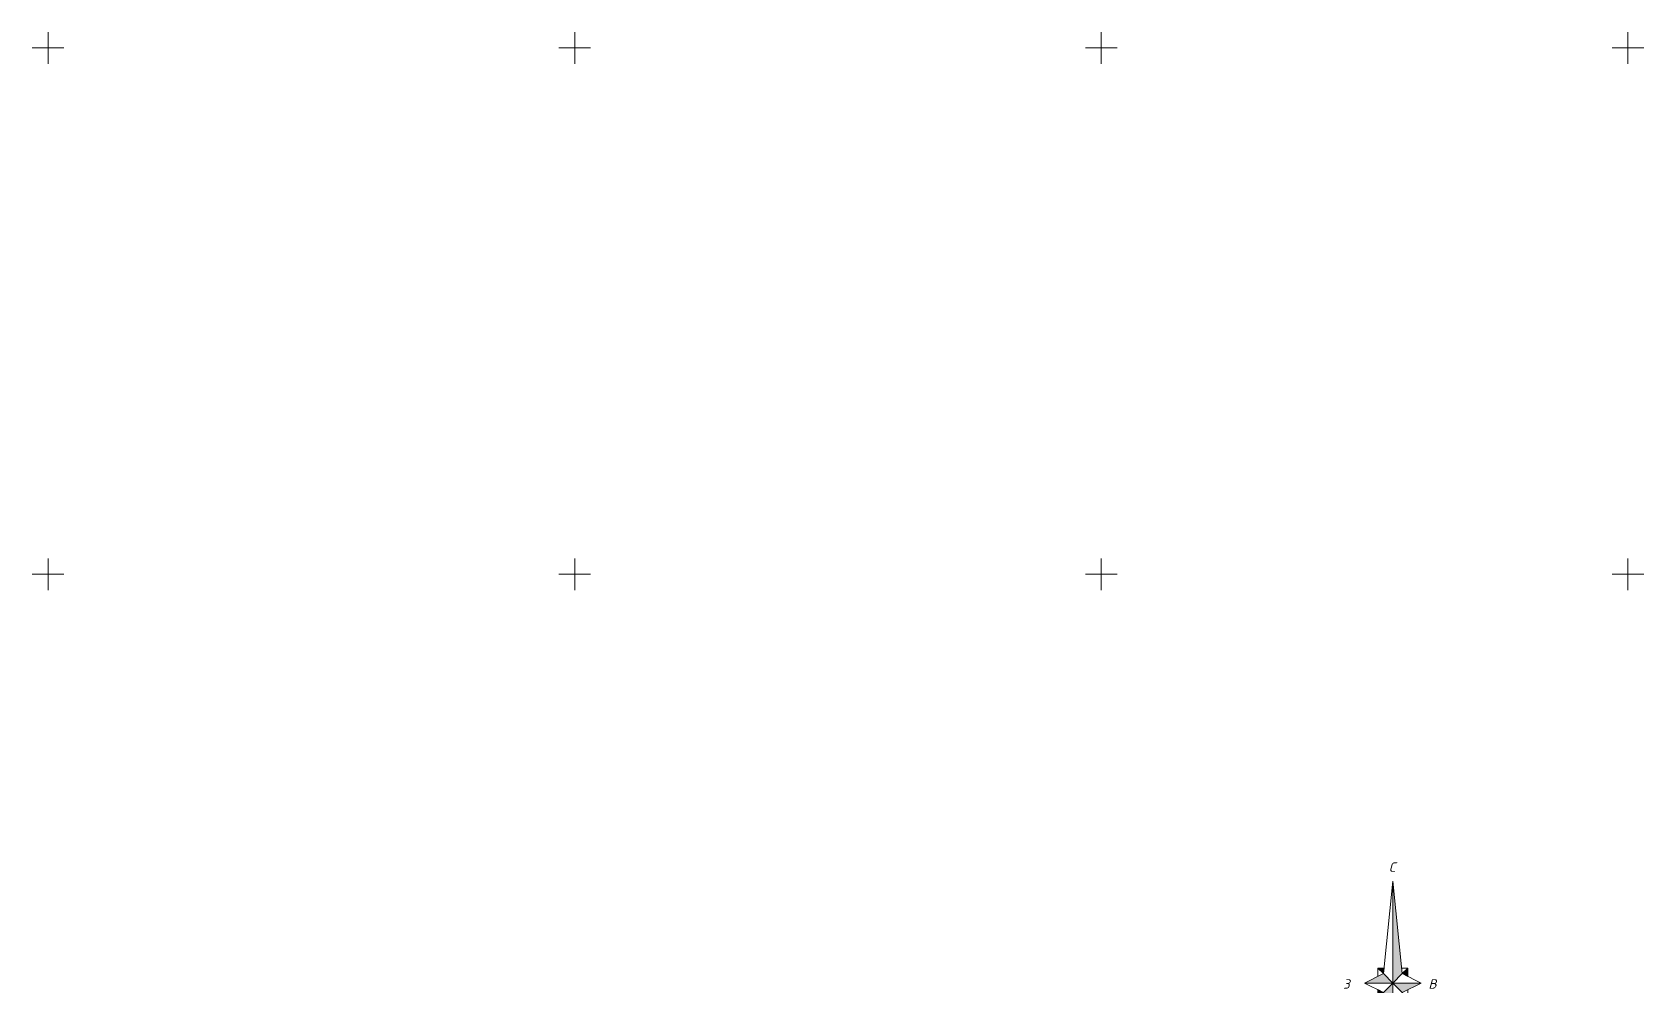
# Model space of a CAD drawing. Header units: metres. Extents: x 629572 to 645168, y 4785785 to 4790166.
# Drawn here: x 635997 to 636303, y 4788121.8 to 4788303 of the extents above; entities that cross this region are included whole.
import ezdxf

# ---------------------------------------------------------------- set-up
doc = ezdxf.new("R2010")
doc.units = ezdxf.units.M
doc.layers.get('0').update_dxf_attribs({"linetype": 'CONTINUOUS'})
doc.layers.add('Вспомогательные элементы', color=7, linetype='CONTINUOUS')
doc.layers.add('Сетка координатная', color=7, linetype='CONTINUOUS')
doc.styles.add('ISOCPEUR', font='isocpeui.ttf')

# ---------------------------------------------------------------- blocks, each defined once
blk = doc.blocks.new('Крест')
at = {"color": 0, "linetype": 'Continuous', "lineweight": 0, "flags": 128}
for points in [[(-1, 0), (1, 0)], [(0, -1), (0, 1)]]:
    blk.add_lwpolyline(points, dxfattribs=at)
blk = doc.blocks.new('Север')
at = {"layer": 'Вспомогательные элементы'}
for points in [[(0, 19.36), (0, 0), (1.79, 1.79)], [(-5.36, 0), (0, 0), (-1.79, 1.79)], [(-2.86, 2.86), (-1.79, 1.79), (-1.61, 2.86)], [(0, -19.36), (0, 0), (-1.79, -1.79)], [(5.36, 0), (0, 0), (1.79, -1.79)], [(2.86, 2.86), (1.79, 1.79), (2.86, 1.25)], [(-2.86, -2.86), (-1.79, -1.79), (-2.86, -1.25)], [(2.86, -2.86), (1.79, -1.79), (1.61, -2.86)]]:
    blk.add_hatch(color=256, dxfattribs=at).paths.add_polyline_path(points)
at = {"layer": 'Вспомогательные элементы', "linetype": 'Continuous', "lineweight": 0, "flags": 128}
for points in [[(-1.79, 1.79), (0, 19.36)], [(-1.79, -1.79), (-5.36, 0)], [(-2.86, 1.25), (-2.86, 2.86)], [(1.61, 2.86), (2.86, 2.86)], [(1.79, 1.79), (5.36, 0)], [(-1.61, -2.86), (-2.86, -2.86)], [(1.79, -1.79), (0, -19.36)], [(2.86, -1.25), (2.86, -2.86)]]:
    blk.add_lwpolyline(points, dxfattribs=at)
for points in [[(0, 19.36), (0, 0), (1.79, 1.79), (0, 19.36)], [(-5.36, 0), (0, 0), (-1.79, 1.79), (-5.36, 0)], [(-2.86, 2.86), (-1.79, 1.79), (-1.61, 2.86), (-2.86, 2.86)], [(0, -19.36), (0, 0), (-1.79, -1.79), (0, -19.36)], [(5.36, 0), (0, 0), (1.79, -1.79), (5.36, 0)], [(2.86, 2.86), (1.79, 1.79), (2.86, 1.25), (2.86, 2.86)], [(-2.86, -2.86), (-1.79, -1.79), (-2.86, -1.25), (-2.86, -2.86)], [(2.86, -2.86), (1.79, -1.79), (1.61, -2.86), (2.86, -2.86)]]:
    blk.add_lwpolyline(points, close=True, dxfattribs=at)
at = {"layer": 'Вспомогательные элементы', "lineweight": -2, "style": 'ISOCPEUR'}
for s, p in [('С', (-0.72, 21.14)), ('З', (-9.44, -1.08)), ('В', (6.77, -1.08)), ('Ю', (-1.41, -22.21)), ('Г', (1.16, -22.21))]:
    blk.add_text(s, height=1.81, dxfattribs=at).set_placement(p)

msp = doc.modelspace()

# ---------------------------------------------------------------- block references
msp.add_blockref('Север', (636255.342, 4788122.337))
at = {"layer": 'Сетка координатная', "color": 136, "linetype": 'Continuous', "true_color": 0x008080, "xscale": 3, "yscale": 3}
for p in [(636000, 4788300), (636100, 4788300), (636200, 4788300), (636300, 4788300), (636000, 4788200), (636100, 4788200), (636200, 4788200), (636300, 4788200)]:
    msp.add_blockref('Крест', p, dxfattribs=at)

doc.saveas('drawing.dxf')
